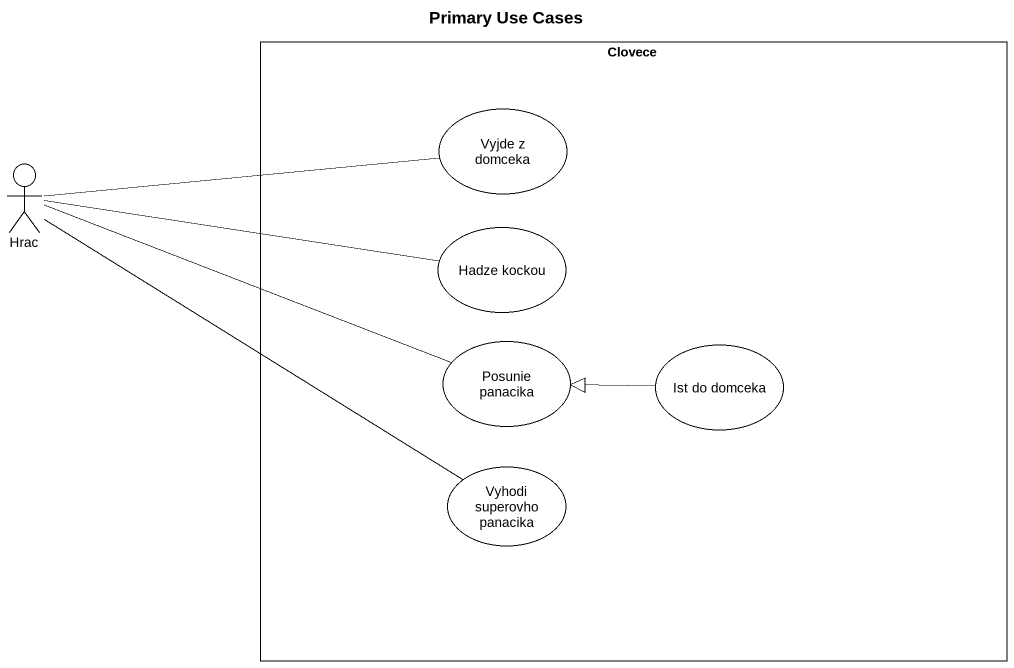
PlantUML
@startuml
title Primary Use Cases
rectangle Clovece {
  usecase "Vyjde z domceka" as Vyjde_z_domceka
  usecase "Hadze kockou" as Hadze_kockou
  usecase "Posunie panacika" as Posunie_panacika
  usecase "Ist do domceka" as Ist_do_domceka
  usecase "Vyhodi superovho panacika" as Vyhodi_superovho_panacika
}
actor Hrac
Hrac -right- Vyjde_z_domceka
Hrac -right- Hadze_kockou
Hrac -right- Posunie_panacika
Hrac -right- Vyhodi_superovho_panacika
Ist_do_domceka -left-|> Posunie_panacika
@enduml
